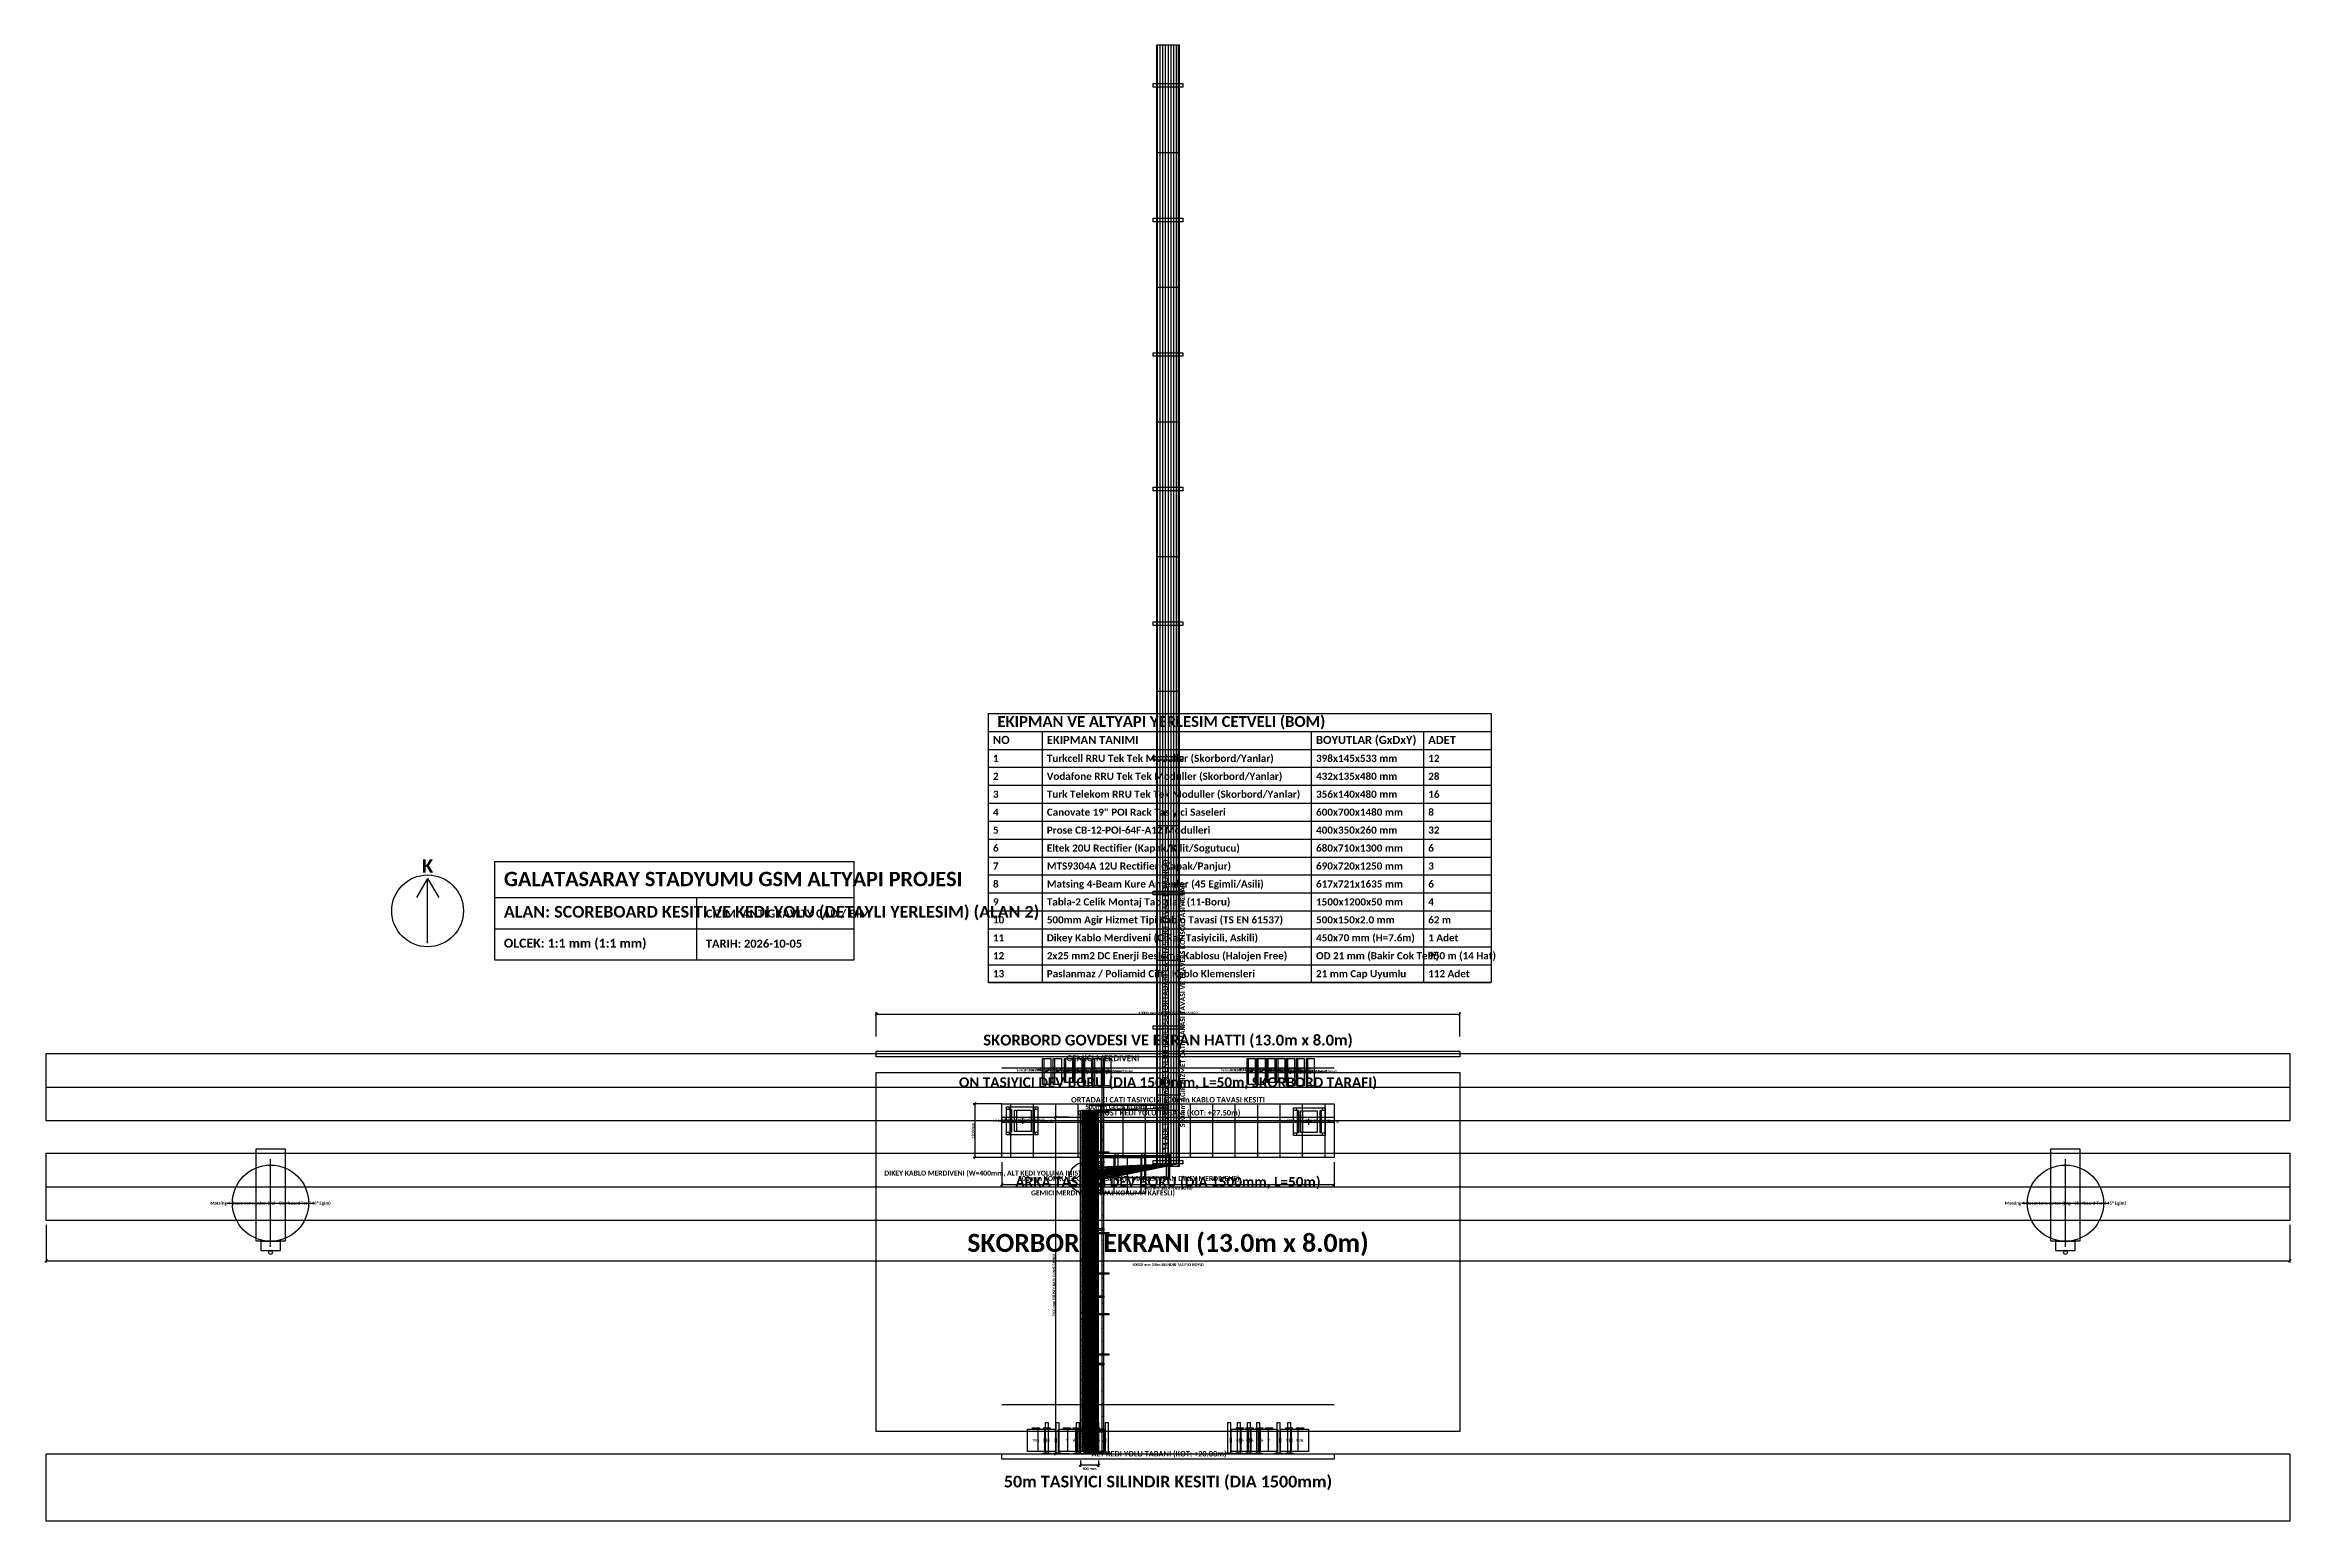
# Model space of a CAD drawing. Header units: millimetres. Extents: x -25028 to 25028, y -60371 to 24900.
# Drawn here: x -25028 to 25028, y -8000 to 24900 of the extents above; entities that cross this region are included whole.
import ezdxf
from ezdxf.enums import TextEntityAlignment as Align

# ---------------------------------------------------------------- set-up
doc = ezdxf.new("R2010")
doc.units = ezdxf.units.MM
for name, color, linetype in [('CELIK_KIRIS_KOLON', 9, 'CONTINUOUS'), ('DIKEY_KABLO_MERDIVENI', 4, 'CONTINUOUS'), ('EKP_ANTEN_TASIYICI_KOL', 141, 'CONTINUOUS'), ('EKP_MATSING_ANTEN', 2, 'CONTINUOUS'), ('EKP_POI_MODULLERI', 40, 'CONTINUOUS'), ('EKP_POI_TASIYICI_SASE', 30, 'CONTINUOUS'), ('EKP_TURK_TELEKOM_RRU', 4, 'CONTINUOUS'), ('EKP_TURKCELL_RRU', 5, 'CONTINUOUS'), ('EKP_VODAFONE_RRU', 1, 'CONTINUOUS'), ('GEMICI_MERDIVENI', 2, 'CONTINUOUS'), ('KABLO_KLEMENS', 1, 'CONTINUOUS'), ('KBL_ENERJI_2X25', 5, 'CONTINUOUS'), ('KORKULUK_KAPI', 4, 'CONTINUOUS'), ('METIN_BILGI', 7, 'CONTINUOUS'), ('MONTAJ_BORULARI', 2, 'CONTINUOUS'), ('OLCULER', 1, 'CONTINUOUS'), ('TAVA_KONSOL', 9, 'CONTINUOUS'), ('TAVA_PROFILI', 6, 'CONTINUOUS'), ('ZEMIN_PLATFORM', 8, 'CONTINUOUS')]:
    doc.layers.add(name, color=color, linetype=linetype)
doc.styles.get("Standard").update_dxf_attribs({"font": 'calibrib.ttf'})

msp = doc.modelspace()

# ---------------------------------------------------------------- linework, layer by layer
at = {"layer": 'CELIK_KIRIS_KOLON'}
for points in [[(-6500, 2350), (-6500, 2475), (6500, 2475), (6500, 2350)], [(-6500, -6000), (-6500, 2000), (6500, 2000), (6500, -6000)]]:
    msp.add_lwpolyline(points, close=True, dxfattribs=at)
at = {"layer": 'DIKEY_KABLO_MERDIVENI'}
for p, q in [((-1950, -6500), (-1950, 1150)), ((-1550, -6500), (-1550, 1150)), ((-1950, 850), (-1550, 850)), ((-1950, 550), (-1550, 550)), ((-1950, 250), (-1550, 250)), ((-1950, -50), (-1550, -50)), ((-1950, -350), (-1550, -350)), ((-1780, -100), (-1720, -100)), ((-1780, -150), (-1720, -150)), ((-1780, -250), (-1720, -250)), ((-1780, -350), (-1720, -350)), ((-1780, -450), (-1720, -450)), ((-1780, -500), (-1720, -500)), ((-1950, -650), (-1550, -650)), ((-1950, -950), (-1550, -950)), ((-1950, -1250), (-1550, -1250)), ((-1950, -1550), (-1550, -1550)), ((-1950, -1850), (-1550, -1850)), ((-1950, -2150), (-1550, -2150)), ((-1950, -2450), (-1550, -2450)), ((-1950, -2750), (-1550, -2750)), ((-1950, -3050), (-1550, -3050)), ((-1950, -3350), (-1550, -3350)), ((-1950, -3650), (-1550, -3650)), ((-1950, -3950), (-1550, -3950)), ((-1950, -4250), (-1550, -4250)), ((-1950, -4550), (-1550, -4550)), ((-1950, -4850), (-1550, -4850)), ((-1950, -5150), (-1550, -5150)), ((-1950, -5450), (-1550, -5450)), ((-1950, -5750), (-1550, -5750)), ((-1950, -6050), (-1550, -6050)), ((-1950, -6350), (-1550, -6350))]:
    msp.add_line(p, q, dxfattribs=at)
msp.add_lwpolyline([(-1780, -500), (-1780, -100), (-1720, -100), (-1720, -500)], close=True, dxfattribs=at)
at = {"layer": 'EKP_ANTEN_TASIYICI_KOL'}
for points in [[(-20324, -1763), (-20324, 295), (-19676, 295), (-19676, -1763)], [(19676, -1763), (19676, 295), (20324, 295), (20324, -1763)]]:
    msp.add_lwpolyline(points, close=True, dxfattribs=at)
at = {"layer": 'EKP_MATSING_ANTEN'}
for p, q in [((-20000, -1890), (-20000, 63)), ((20000, -1890), (20000, 63)), ((-20977, -914), (-19023, -914)), ((19023, -914), (20977, -914))]:
    msp.add_line(p, q, dxfattribs=at)
for points in [[(-20212, -1975), (-20212, -1763), (-19788, -1763), (-19788, -1975)], [(19788, -1975), (19788, -1763), (20212, -1763), (20212, -1975)]]:
    msp.add_lwpolyline(points, close=True, dxfattribs=at)
for centre, radius in [((-20000, -914), 849), ((20000, -914), 849), ((-20000, -2015), 40), ((20000, -2015), 40)]:
    msp.add_circle(centre, radius, dxfattribs=at)
at = {"layer": 'EKP_POI_MODULLERI'}
for p, q in [((-3366, 680), (-3366, 1160)), ((-3366, 680), (-3366, 1160)), ((-3366, 680), (-3366, 1160)), ((-3366, 680), (-3366, 1160)), ((3006, 662), (3006, 1142)), ((3006, 662), (3006, 1142)), ((3006, 662), (3006, 1142)), ((3006, 662), (3006, 1142)), ((-3303, 920), (-3168, 920)), ((-3303, 920), (-3168, 920)), ((-3303, 920), (-3168, 920)), ((-3303, 920), (-3168, 920)), ((-3235, 852), (-3235, 987)), ((-3235, 852), (-3235, 987)), ((-3235, 852), (-3235, 987)), ((-3235, 852), (-3235, 987)), ((3070, 902), (3205, 902)), ((3070, 902), (3205, 902)), ((3070, 902), (3205, 902)), ((3070, 902), (3205, 902)), ((3138, 835), (3138, 970)), ((3138, 835), (3138, 970)), ((3138, 835), (3138, 970)), ((3138, 835), (3138, 970))]:
    msp.add_line(p, q, dxfattribs=at)
for points in [[(-3423, 680), (-3423, 1160), (-3048, 1160), (-3048, 680)], [(-3423, 680), (-3423, 1160), (-3048, 1160), (-3048, 680)], [(-3423, 680), (-3423, 1160), (-3048, 1160), (-3048, 680)], [(-3423, 680), (-3423, 1160), (-3048, 1160), (-3048, 680)], [(2950, 662), (2950, 1142), (3325, 1142), (3325, 662)], [(2950, 662), (2950, 1142), (3325, 1142), (3325, 662)], [(2950, 662), (2950, 1142), (3325, 1142), (3325, 662)], [(2950, 662), (2950, 1142), (3325, 1142), (3325, 662)]]:
    msp.add_lwpolyline(points, close=True, dxfattribs=at)
at = {"layer": 'EKP_POI_TASIYICI_SASE'}
for points in [[(-3598, 610), (-3598, 1230), (-2898, 1230), (-2898, 610)], [(-3598, 1170), (-3598, 1230), (-3538, 1230), (-3538, 1170)], [(-3514, 670), (-3514, 1170), (-3489, 1170), (-3489, 670)], [(-3006, 670), (-3006, 1170), (-2981, 1170), (-2981, 670)], [(-2958, 1170), (-2958, 1230), (-2898, 1230), (-2898, 1170)], [(2800, 592), (2800, 1212), (3500, 1212), (3500, 592)], [(2800, 1152), (2800, 1212), (2860, 1212), (2860, 1152)], [(2884, 652), (2884, 1152), (2909, 1152), (2909, 652)], [(3391, 652), (3391, 1152), (3416, 1152), (3416, 652)], [(3440, 1152), (3440, 1212), (3500, 1212), (3500, 1152)], [(-3598, 610), (-3598, 670), (-3538, 670), (-3538, 610)], [(-2958, 610), (-2958, 670), (-2898, 670), (-2898, 610)], [(2800, 592), (2800, 652), (2860, 652), (2860, 592)], [(3440, 592), (3440, 652), (3500, 652), (3500, 592)]]:
    msp.add_lwpolyline(points, close=True, dxfattribs=at)
at = {"layer": 'EKP_TURK_TELEKOM_RRU'}
for p, q in [((-2276, 1775), (-2276, 2310)), ((-2255, 2042), (-2183, 2042)), ((-2219, 2006), (-2219, 2079)), ((-2069, 1775), (-2069, 2310)), ((-2048, 2042), (-1976, 2042)), ((-2012, 2006), (-2012, 2079)), ((2232, 1775), (2232, 2310)), ((2254, 2042), (2326, 2042)), ((2290, 2006), (2290, 2079)), ((2452, 1775), (2452, 2310)), ((2474, 2042), (2546, 2042)), ((2510, 2006), (2510, 2079))]:
    msp.add_line(p, q, dxfattribs=at)
for points in [[(-2309, 1775), (-2309, 2310), (-2129, 2310), (-2129, 1775)], [(-2102, 1775), (-2102, 2310), (-1922, 2310), (-1922, 1775)], [(2200, 1775), (2200, 2310), (2380, 2310), (2380, 1775)], [(2420, 1775), (2420, 2310), (2600, 2310), (2600, 1775)], [(-2440, -6450), (-2440, -5950), (-2060, -5950), (-2060, -6450)], [(-2326, -5950), (-2326, -5920), (-2174, -5920), (-2174, -5950)], [(2060, -6450), (2060, -5950), (2440, -5950), (2440, -6450)], [(2174, -5950), (2174, -5920), (2326, -5920), (2326, -5950)]]:
    msp.add_lwpolyline(points, close=True, dxfattribs=at)
at = {"layer": 'EKP_TURKCELL_RRU'}
for p, q in [((-2763, 1733), (-2763, 2310)), ((-2741, 2021), (-2667, 2021)), ((-2704, 1984), (-2704, 2058)), ((-2524, 1733), (-2524, 2310)), ((-2502, 2021), (-2428, 2021)), ((-2465, 1984), (-2465, 2058)), ((1794, 1733), (1794, 2310)), ((1817, 2021), (1891, 2021)), ((1854, 1984), (1854, 2058)), ((2012, 1733), (2012, 2310)), ((2035, 2021), (2109, 2021)), ((2072, 1984), (2072, 2058))]:
    msp.add_line(p, q, dxfattribs=at)
for points in [[(-2796, 1733), (-2796, 2310), (-2611, 2310), (-2611, 1733)], [(-2557, 1733), (-2557, 2310), (-2372, 2310), (-2372, 1733)], [(1761, 1733), (1761, 2310), (1946, 2310), (1946, 1733)], [(1979, 1733), (1979, 2310), (2164, 2310), (2164, 1733)], [(-3130, -6450), (-3130, -5950), (-2750, -5950), (-2750, -6450)], [(-3016, -5950), (-3016, -5920), (-2864, -5920), (-2864, -5950)], [(-2890, -6450), (-2890, -5950), (-2510, -5950), (-2510, -6450)], [(-2776, -5950), (-2776, -5920), (-2624, -5920), (-2624, -5950)], [(2510, -6450), (2510, -5950), (2890, -5950), (2890, -6450)], [(2624, -5950), (2624, -5920), (2776, -5920), (2776, -5950)], [(2750, -6450), (2750, -5950), (3130, -5950), (3130, -6450)], [(2864, -5950), (2864, -5920), (3016, -5920), (3016, -5950)]]:
    msp.add_lwpolyline(points, close=True, dxfattribs=at)
at = {"layer": 'EKP_VODAFONE_RRU'}
for p, q in [((-1851, 1699), (-1851, 2310)), ((-1830, 2004), (-1760, 2004)), ((-1795, 1969), (-1795, 2039)), ((-1634, 1699), (-1634, 2310)), ((-1613, 2004), (-1543, 2004)), ((-1578, 1969), (-1578, 2039)), ((-1416, 1699), (-1416, 2310)), ((-1395, 2004), (-1325, 2004)), ((-1360, 1969), (-1360, 2039)), ((2674, 1699), (2674, 2310)), ((2695, 2004), (2765, 2004)), ((2730, 1969), (2730, 2039)), ((2894, 1699), (2894, 2310)), ((2915, 2004), (2985, 2004)), ((2950, 1969), (2950, 2039)), ((3114, 1699), (3114, 2310)), ((3135, 2004), (3205, 2004)), ((3170, 1969), (3170, 2039))]:
    msp.add_line(p, q, dxfattribs=at)
for points in [[(-1883, 1699), (-1883, 2310), (-1708, 2310), (-1708, 1699)], [(-1665, 1699), (-1665, 2310), (-1490, 2310), (-1490, 1699)], [(-1447, 1699), (-1447, 2310), (-1273, 2310), (-1273, 1699)], [(2642, 1699), (2642, 2310), (2817, 2310), (2817, 1699)], [(2863, 1699), (2863, 2310), (3037, 2310), (3037, 1699)], [(3083, 1699), (3083, 2310), (3257, 2310), (3257, 1699)], [(-2230, -6450), (-2230, -5950), (-1850, -5950), (-1850, -6450)], [(-2116, -5950), (-2116, -5920), (-1964, -5920), (-1964, -5950)], [(-2010, -6450), (-2010, -5950), (-1630, -5950), (-1630, -6450)], [(-1896, -5950), (-1896, -5920), (-1744, -5920), (-1744, -5950)], [(-1790, -6450), (-1790, -5950), (-1410, -5950), (-1410, -6450)], [(-1676, -5950), (-1676, -5920), (-1524, -5920), (-1524, -5950)], [(1410, -6450), (1410, -5950), (1790, -5950), (1790, -6450)], [(1524, -5950), (1524, -5920), (1676, -5920), (1676, -5950)], [(1630, -6450), (1630, -5950), (2010, -5950), (2010, -6450)], [(1744, -5950), (1744, -5920), (1896, -5920), (1896, -5950)], [(1850, -6450), (1850, -5950), (2230, -5950), (2230, -6450)], [(1964, -5950), (1964, -5920), (2116, -5920), (2116, -5950)]]:
    msp.add_lwpolyline(points, close=True, dxfattribs=at)
at = {"layer": 'GEMICI_MERDIVENI'}
for p, q in [((-1470, -6500), (-1470, 2100)), ((-1430, -6500), (-1430, 2100)), ((-1470, 780), (-1430, 780)), ((-1450, -100), (-1850, 0)), ((-1470, 500), (-1430, 500)), ((-1470, 220), (-1430, 220)), ((-1470, -60), (-1430, -60)), ((-1470, -340), (-1430, -340)), ((-1450, -600), (-1450, -100)), ((-1450, -600), (-1850, -700)), ((-1470, -620), (-1430, -620)), ((-1470, -900), (-1430, -900)), ((-1470, -1180), (-1430, -1180)), ((-1470, -1460), (-1430, -1460)), ((-1470, -1740), (-1430, -1740)), ((-1470, -2020), (-1430, -2020)), ((-1470, -2300), (-1430, -2300)), ((-1470, -2580), (-1430, -2580)), ((-1470, -2860), (-1430, -2860)), ((-1470, -3140), (-1430, -3140)), ((-1470, -3420), (-1430, -3420)), ((-1470, -3700), (-1430, -3700)), ((-1470, -3980), (-1430, -3980)), ((-1470, -4260), (-1430, -4260)), ((-1470, -4540), (-1430, -4540)), ((-1470, -4820), (-1430, -4820)), ((-1470, -5100), (-1430, -5100)), ((-1470, -5380), (-1430, -5380)), ((-1470, -5660), (-1430, -5660)), ((-1470, -5940), (-1430, -5940)), ((-1470, -6220), (-1430, -6220))]:
    msp.add_line(p, q, dxfattribs=at)
for points in [[(-1580, 2000), (-1580, 2030), (-1320, 2030), (-1320, 2000)], [(-1580, 1100), (-1580, 1130), (-1320, 1130), (-1320, 1100)], [(-1580, 200), (-1580, 230), (-1320, 230), (-1320, 200)], [(-1580, -700), (-1580, -670), (-1320, -670), (-1320, -700)], [(-1580, -1600), (-1580, -1570), (-1320, -1570), (-1320, -1600)], [(-1580, -2500), (-1580, -2470), (-1320, -2470), (-1320, -2500)], [(-1580, -3400), (-1580, -3370), (-1320, -3370), (-1320, -3400)], [(-1580, -4300), (-1580, -4270), (-1320, -4270), (-1320, -4300)]]:
    msp.add_lwpolyline(points, close=True, dxfattribs=at)
for centre, radius in [((-1850, -350), 350), ((-1450, -100), 22), ((-1450, -600), 22)]:
    msp.add_circle(centre, radius, dxfattribs=at)
at = {"layer": 'KABLO_KLEMENS'}
for p, q in [((-220, 22500), (220, 22500)), ((-220, 19500), (220, 19500)), ((-220, 16500), (220, 16500)), ((-220, 13500), (220, 13500)), ((-220, 10500), (220, 10500)), ((-220, 7500), (220, 7500)), ((-220, 4500), (220, 4500)), ((-220, 1500), (220, 1500)), ((-1935, 700), (-1565, 700)), ((-1935, 100), (-1565, 100)), ((-1935, -500), (-1565, -500)), ((-1935, -1100), (-1565, -1100)), ((-1935, -1700), (-1565, -1700)), ((-1935, -2300), (-1565, -2300)), ((-1935, -2900), (-1565, -2900)), ((-1935, -3500), (-1565, -3500)), ((-1935, -4100), (-1565, -4100)), ((-1935, -4700), (-1565, -4700)), ((-1935, -5300), (-1565, -5300)), ((-1935, -5900), (-1565, -5900))]:
    msp.add_line(p, q, dxfattribs=at)
at = {"layer": 'KBL_ENERJI_2X25'}
for p, q in [((-180, 24900), (-180, -50)), ((-180, 24900), (-180, -50)), ((-120, 24900), (-120, -50)), ((-120, 24900), (-120, -50)), ((-60, 24900), (-60, -50)), ((-60, 24900), (-60, -50)), ((0, 24900), (0, -50)), ((0, 24900), (0, -50)), ((60, 24900), (60, -50)), ((60, 24900), (60, -50)), ((120, 24900), (120, -50)), ((120, 24900), (120, -50)), ((180, 24900), (180, -50)), ((180, 24900), (180, -50)), ((0, 1200), (-1920, 1150)), ((-1920, 1150), (-1920, -6440)), ((0, 1200), (-1894, 1150)), ((-1894, 1150), (-1894, -6440)), ((0, 1200), (-1868, 1150)), ((-1868, 1150), (-1868, -6440)), ((0, 1200), (-1842, 1150)), ((-1842, 1150), (-1842, -6440)), ((0, 1200), (-1816, 1150)), ((-1816, 1150), (-1816, -6440)), ((0, 1200), (-1790, 1150)), ((-1790, 1150), (-1790, -6440)), ((0, 1200), (-1764, 1150)), ((-1764, 1150), (-1764, -6440)), ((0, 1200), (-1738, 1150)), ((-1738, 1150), (-1738, -6440)), ((0, 1200), (-1712, 1150)), ((-1712, 1150), (-1712, -6440)), ((0, 1200), (-1686, 1150)), ((-1686, 1150), (-1686, -6440)), ((0, 1200), (-1660, 1150)), ((-1660, 1150), (-1660, -6440)), ((0, 1200), (-1634, 1150)), ((-1634, 1150), (-1634, -6440)), ((0, 1200), (-1608, 1150)), ((-1608, 1150), (-1608, -6440)), ((0, 1200), (-1582, 1150)), ((-1582, 1150), (-1582, -6440)), ((-180, -50), (-1700, -120)), ((-120, -50), (-1700, -144)), ((-60, -50), (-1700, -168)), ((0, -50), (-1700, -192)), ((60, -50), (-1700, -216)), ((120, -50), (-1700, -240)), ((180, -50), (-1700, -264)), ((-180, -50), (-1700, -288)), ((-120, -50), (-1700, -312)), ((-60, -50), (-1700, -336)), ((0, -50), (-1700, -360)), ((60, -50), (-1700, -384)), ((120, -50), (-1700, -408)), ((180, -50), (-1700, -432)), ((-1920, -6440), (-1740, -6490)), ((-1894, -6440), (-1714, -6490)), ((-1868, -6440), (-1688, -6490)), ((-1842, -6440), (-1662, -6490)), ((-1816, -6440), (-1636, -6490)), ((-1790, -6440), (-1610, -6490)), ((-1764, -6440), (-1584, -6490)), ((-1738, -6440), (-1558, -6490)), ((-1712, -6440), (-1532, -6490)), ((-1686, -6440), (-1506, -6490)), ((-1660, -6440), (-1480, -6490)), ((-1634, -6440), (-1454, -6490)), ((-1608, -6440), (-1428, -6490)), ((-1582, -6440), (-1402, -6490))]:
    msp.add_line(p, q, dxfattribs=at)
at = {"layer": 'KORKULUK_KAPI'}
for p, q in [((-3700, 2100), (3700, 2100)), ((-3700, -5400), (3700, -5400))]:
    msp.add_line(p, q, dxfattribs=at)
at = {"layer": 'METIN_BILGI'}
for p, q in [((-4000, 9600), (7200, 9600)), ((-2800, 4000), (-2800, 9600)), ((3200, 4000), (3200, 9600)), ((5700, 4000), (5700, 9600)), ((-4000, 9200), (7200, 9200)), ((-4000, 8800), (7200, 8800)), ((-4000, 8400), (7200, 8400)), ((-4000, 8000), (7200, 8000)), ((-4000, 7600), (7200, 7600)), ((-4000, 7200), (7200, 7200)), ((-4000, 6800), (7200, 6800)), ((-16500, 6320), (-16750, 5900)), ((-16500, 4880), (-16500, 6320)), ((-16500, 6320), (-16250, 5900)), ((-4000, 6400), (7200, 6400)), ((-15000, 5900), (-7000, 5900)), ((-10500, 4500), (-10500, 5900)), ((-4000, 6000), (7200, 6000)), ((-4000, 5600), (7200, 5600)), ((-15000, 5200), (-7000, 5200)), ((-4000, 5200), (7200, 5200)), ((-4000, 4800), (7200, 4800)), ((-4000, 4400), (7200, 4400)), ((-4000, 4000), (7200, 4000))]:
    msp.add_line(p, q, dxfattribs=at)
for points in [[(-4000, 4000), (-4000, 10000), (7200, 10000), (7200, 4000)], [(-15000, 4500), (-15000, 6700), (-7000, 6700), (-7000, 4500)]]:
    msp.add_lwpolyline(points, close=True, dxfattribs=at)
msp.add_circle((-16500, 5600), 800, dxfattribs=at)
at = {"layer": 'MONTAJ_BORULARI'}
for p, q in [((-25000, 1670), (25000, 1670)), ((-25000, -550), (25000, -550))]:
    msp.add_line(p, q, dxfattribs=at)
for points in [[(-25000, 920), (-25000, 2420), (25000, 2420), (25000, 920)], [(-25000, -1300), (-25000, 200), (25000, 200), (25000, -1300)], [(-2730, -6485), (-2730, -5800), (-2670, -5800), (-2670, -6485)], [(-2490, -6485), (-2490, -5800), (-2430, -5800), (-2430, -6485)], [(-2040, -6485), (-2040, -5800), (-1980, -5800), (-1980, -6485)], [(-1830, -6485), (-1830, -5800), (-1770, -5800), (-1770, -6485)], [(-1610, -6485), (-1610, -5800), (-1550, -5800), (-1550, -6485)], [(-1390, -6485), (-1390, -5800), (-1330, -5800), (-1330, -6485)], [(1330, -6485), (1330, -5800), (1390, -5800), (1390, -6485)], [(1550, -6485), (1550, -5800), (1610, -5800), (1610, -6485)], [(1770, -6485), (1770, -5800), (1830, -5800), (1830, -6485)], [(1980, -6485), (1980, -5800), (2040, -5800), (2040, -6485)], [(2430, -6485), (2430, -5800), (2490, -5800), (2490, -6485)], [(2670, -6485), (2670, -5800), (2730, -5800), (2730, -6485)], [(-25000, -8000), (-25000, -6500), (25000, -6500), (25000, -8000)], [(-2790, -6500), (-2790, -6485), (-2610, -6485), (-2610, -6500)], [(-2750, -6250), (-2750, -6150), (-2730, -6150), (-2730, -6250)], [(-2550, -6500), (-2550, -6485), (-2370, -6485), (-2370, -6500)], [(-2510, -6250), (-2510, -6150), (-2490, -6150), (-2490, -6250)], [(-2100, -6500), (-2100, -6485), (-1920, -6485), (-1920, -6500)], [(-2060, -6250), (-2060, -6150), (-2040, -6150), (-2040, -6250)], [(-1890, -6500), (-1890, -6485), (-1710, -6485), (-1710, -6500)], [(-1850, -6250), (-1850, -6150), (-1830, -6150), (-1830, -6250)], [(-1670, -6500), (-1670, -6485), (-1490, -6485), (-1490, -6500)], [(-1630, -6250), (-1630, -6150), (-1610, -6150), (-1610, -6250)], [(-1450, -6500), (-1450, -6485), (-1270, -6485), (-1270, -6500)], [(-1410, -6250), (-1410, -6150), (-1390, -6150), (-1390, -6250)], [(1270, -6500), (1270, -6485), (1450, -6485), (1450, -6500)], [(1390, -6250), (1390, -6150), (1410, -6150), (1410, -6250)], [(1490, -6500), (1490, -6485), (1670, -6485), (1670, -6500)], [(1610, -6250), (1610, -6150), (1630, -6150), (1630, -6250)], [(1710, -6500), (1710, -6485), (1890, -6485), (1890, -6500)], [(1830, -6250), (1830, -6150), (1850, -6150), (1850, -6250)], [(1920, -6500), (1920, -6485), (2100, -6485), (2100, -6500)], [(2040, -6250), (2040, -6150), (2060, -6150), (2060, -6250)], [(2370, -6500), (2370, -6485), (2550, -6485), (2550, -6500)], [(2490, -6250), (2490, -6150), (2510, -6150), (2510, -6250)], [(2610, -6500), (2610, -6485), (2790, -6485), (2790, -6500)], [(2730, -6250), (2730, -6150), (2750, -6150), (2750, -6250)]]:
    msp.add_lwpolyline(points, close=True, dxfattribs=at)
at = {"layer": 'OLCULER'}
for p, q in [((-6528, 3272), (-6472, 3328)), ((-6500, 2800), (-6500, 3340)), ((-6500, 3300), (6500, 3300)), ((6472, 3272), (6528, 3328)), ((6500, 2800), (6500, 3340)), ((-3700, 1300), (-4340, 1300)), ((-4328, 1272), (-4272, 1328)), ((-4300, 100), (-4300, 1300)), ((-2528, 972), (-2472, 1028)), ((-2200, 1000), (-2540, 1000)), ((-2500, -6500), (-2500, 1000)), ((-3700, 100), (-4340, 100)), ((-4328, 72), (-4272, 128)), ((-3700, 0), (-3700, -540)), ((3700, 0), (3700, -540)), ((-3728, -528), (-3672, -472)), ((-3700, -500), (3700, -500)), ((3672, -528), (3728, -472)), ((-25000, -1400), (-25000, -2240)), ((25000, -1400), (25000, -2240)), ((-25028, -2228), (-24972, -2172)), ((-25000, -2200), (25000, -2200)), ((24972, -2228), (25028, -2172)), ((-2200, -6500), (-2540, -6500)), ((-2528, -6528), (-2472, -6472)), ((-1978, -6778), (-1922, -6722)), ((-1950, -6650), (-1950, -6790)), ((-1950, -6750), (-1550, -6750)), ((-1578, -6778), (-1522, -6722)), ((-1550, -6650), (-1550, -6790))]:
    msp.add_line(p, q, dxfattribs=at)
at = {"layer": 'TAVA_KONSOL'}
for points in [[(-330, 23960), (-330, 24040), (330, 24040), (330, 23960)], [(-330, 20960), (-330, 21040), (330, 21040), (330, 20960)], [(-330, 17960), (-330, 18040), (330, 18040), (330, 17960)], [(-330, 14960), (-330, 15040), (330, 15040), (330, 14960)], [(-330, 11960), (-330, 12040), (330, 12040), (330, 11960)], [(-330, 8960), (-330, 9040), (330, 9040), (330, 8960)], [(-330, 5960), (-330, 6040), (330, 6040), (330, 5960)], [(-330, 2960), (-330, 3040), (330, 3040), (330, 2960)], [(-1780, -390), (-1780, 190), (-1720, 190), (-1720, -390)], [(-1550, -20), (-1550, 20), (-1430, 20), (-1430, -20)], [(-1180, -390), (-1180, 190), (-1120, 190), (-1120, -390)], [(-580, -390), (-580, 190), (-520, 190), (-520, -390)], [(-330, -40), (-330, 40), (330, 40), (330, -40)], [(-30, -390), (-30, 190), (30, 190), (30, -390)], [(-1720, -320), (-1720, -280), (-1600, -280), (-1600, -320)], [(-1550, -1520), (-1550, -1480), (-1430, -1480), (-1430, -1520)], [(-1550, -3020), (-1550, -2980), (-1430, -2980), (-1430, -3020)], [(-1550, -4520), (-1550, -4480), (-1430, -4480), (-1430, -4520)], [(-1550, -6020), (-1550, -5980), (-1430, -5980), (-1430, -6020)]]:
    msp.add_lwpolyline(points, close=True, dxfattribs=at)
at = {"layer": 'TAVA_PROFILI'}
for p, q in [((-235, -100), (-235, 24900)), ((235, -100), (235, 24900)), ((-1750, 135), (0, 135)), ((-1750, -335), (0, -335))]:
    msp.add_line(p, q, dxfattribs=at)
for points in [[(-250, -100), (-250, 24900), (250, 24900), (250, -100)], [(-1750, 1150), (-1750, 1270), (0, 1270), (0, 1150)], [(-250, 1150), (-250, 1300), (250, 1300), (250, 1150)], [(-1750, -350), (-1750, 150), (0, 150), (0, -350)]]:
    msp.add_lwpolyline(points, close=True, dxfattribs=at)
at = {"layer": 'ZEMIN_PLATFORM'}
for p, q in [((-3500, 100), (-3500, 1300)), ((-3000, 100), (-3000, 1300)), ((-2500, 100), (-2500, 1300)), ((-2000, 100), (-2000, 1300)), ((-1500, 100), (-1500, 1300)), ((-1000, 100), (-1000, 1300)), ((-500, 100), (-500, 1300)), ((0, 100), (0, 1300)), ((500, 100), (500, 1300)), ((1000, 100), (1000, 1300)), ((1500, 100), (1500, 1300)), ((2000, 100), (2000, 1300)), ((2500, 100), (2500, 1300)), ((3000, 100), (3000, 1300)), ((3500, 100), (3500, 1300)), ((-1500, -700), (-1500, 100)), ((-1200, -700), (-1200, 100)), ((-900, -700), (-900, 100)), ((-600, -700), (-600, 100))]:
    msp.add_line(p, q, dxfattribs=at)
for points in [[(-3700, 100), (-3700, 1300), (3700, 1300), (3700, 100)], [(-3700, 880), (-3700, 1000), (3700, 1000), (3700, 880)], [(-1600, -700), (-1600, 100), (-500, 100), (-500, -700)], [(-3700, -6620), (-3700, -6500), (3700, -6500), (3700, -6620)]]:
    msp.add_lwpolyline(points, close=True, dxfattribs=at)

# ---------------------------------------------------------------- texts
at = {"layer": 'CELIK_KIRIS_KOLON'}
for s, height, p in [('SKORBORD GOVDESI VE EKRAN HATTI (13.0m x 8.0m)', 240, (0, 2600)), ('SKORBORD EKRANI (13.0m x 8.0m)', 400, (0, -2000))]:
    msp.add_text(s, height=height, dxfattribs=at).set_placement(p, align=Align.CENTER)
at = {"layer": 'DIKEY_KABLO_MERDIVENI'}
msp.add_text('DIKEY KABLO MERDIVENI (W=400mm, ALT KEDI YOLUNA INIS)', height=110, dxfattribs=at).set_placement((-1950, -300), align=Align.RIGHT)
at = {"layer": 'EKP_MATSING_ANTEN'}
for s, p in [('Matsing 4-Beam Lens Anten (Sol - Skorboard Tersi 45° Egim)', (-20000, -914)), ('Matsing 4-Beam Lens Anten (Sag - Skorboard Tersi 45° Egim)', (20000, -914))]:
    msp.add_text(s, height=70, dxfattribs=at).set_placement(p, align=Align.MIDDLE_CENTER)
at = {"layer": 'EKP_POI_MODULLERI'}
for s, p in [('POI Modul 1 (CB-12-POI-64F-A12)', (-3235, 947)), ('POI Modul 2 (CB-12-POI-64F-A12)', (-3235, 947)), ('POI Modul 3 (CB-12-POI-64F-A12)', (-3235, 947)), ('POI Modul 4 (CB-12-POI-64F-A12)', (-3235, 947)), ('POI Modul 1 (CB-12-POI-64F-A12)', (3138, 929)), ('POI Modul 2 (CB-12-POI-64F-A12)', (3138, 929)), ('POI Modul 3 (CB-12-POI-64F-A12)', (3138, 929)), ('POI Modul 4 (CB-12-POI-64F-A12)', (3138, 929))]:
    msp.add_text(s, height=45, dxfattribs=at).set_placement(p, align=Align.MIDDLE_CENTER)
at = {"layer": 'EKP_POI_TASIYICI_SASE'}
for p in [(-3248, 920), (3150, 902)]:
    msp.add_text('4 POI Rack Blok (4x POI Dolu) (Alan 4)', height=55, dxfattribs=at).set_placement(p, align=Align.MIDDLE_CENTER)
at = {"layer": 'EKP_TURK_TELEKOM_RRU'}
for s, p in [('Turk Telekom NR RRU 5818W (Kisa Kenar Montaj)', (-2219, 2069)), ('Turk Telekom NR RRU 5818W (Kisa Kenar Montaj)', (-2012, 2069)), ('Turk Telekom NR RRU 5818W (Kisa Kenar Montaj)', (2290, 2069)), ('Turk Telekom NR RRU 5818W (Kisa Kenar Montaj)', (2510, 2069)), ('TT', (-2250, -6200)), ('TT', (2250, -6200))]:
    msp.add_text(s, height=45, dxfattribs=at).set_placement(p, align=Align.MIDDLE_CENTER)
at = {"layer": 'EKP_TURKCELL_RRU'}
for s, p in [('Turkcell LTE RRU4485 - 4G (Kisa Kenar Montaj)', (-2704, 2048)), ('Turkcell LTE RRU4485 - 4G (Kisa Kenar Montaj)', (-2465, 2048)), ('Turkcell LTE RRU4485 - 4G (Kisa Kenar Montaj)', (1854, 2048)), ('Turkcell LTE RRU4485 - 4G (Kisa Kenar Montaj)', (2072, 2048)), ('TCELL', (-2940, -6200)), ('TCELL', (-2700, -6200)), ('TCELL', (2700, -6200)), ('TCELL', (2940, -6200))]:
    msp.add_text(s, height=45, dxfattribs=at).set_placement(p, align=Align.MIDDLE_CENTER)
at = {"layer": 'EKP_VODAFONE_RRU'}
for s, p in [('Vodafone RRU5526t (Kisa Kenar Montaj)', (-1795, 2031)), ('Vodafone RRU5526t (Kisa Kenar Montaj)', (-1578, 2031)), ('Vodafone RRU5526t (Kisa Kenar Montaj)', (-1360, 2031)), ('Vodafone RRU5526t (Kisa Kenar Montaj)', (2730, 2031)), ('Vodafone RRU5526t (Kisa Kenar Montaj)', (2950, 2031)), ('Vodafone RRU5526t (Kisa Kenar Montaj)', (3170, 2031)), ('VODA', (-2040, -6200)), ('VODA', (-1820, -6200)), ('VODA', (-1600, -6200)), ('VODA', (1600, -6200)), ('VODA', (1820, -6200)), ('VODA', (2040, -6200))]:
    msp.add_text(s, height=45, dxfattribs=at).set_placement(p, align=Align.MIDDLE_CENTER)
at = {"layer": 'GEMICI_MERDIVENI'}
for s, height, p in [('GEMICI MERDIVENI', 130, (-1450, 2250)), ('GEMICI MERDIVENI (OVAL KORUMA KAFESLI)', 110, (-1450, -740))]:
    msp.add_text(s, height=height, dxfattribs=at).set_placement(p, align=Align.CENTER)
at = {"layer": 'KBL_ENERJI_2X25'}
msp.add_text('14 ADET 2x25mm2 DC ENERJI KABLOSU (ORTADAKI CATI TASIYICI TAVASI BOYUNCA)', height=120, rotation=90, dxfattribs=at).set_placement((0, 3500), align=Align.CENTER)
at = {"layer": 'METIN_BILGI'}
for s, height, p in [('EKIPMAN VE ALTYAPI YERLESIM CETVELI (BOM)', 240, (-3800, 9700)), ('BOYUTLAR (GxDxY)', 180, (3300, 9320)), ('NO', 180, (-3900, 9320)), ('1', 160, (-3900, 8920)), ('Turkcell RRU Tek Tek Moduller (Skorbord/Yanlar)', 160, (-2700, 8920)), ('EKIPMAN TANIMI', 180, (-2700, 9320)), ('398x145x533 mm', 160, (3300, 8920)), ('ADET', 180, (5800, 9320)), ('12', 160, (5800, 8920)), ('2', 160, (-3900, 8520)), ('Vodafone RRU Tek Tek Moduller (Skorbord/Yanlar)', 160, (-2700, 8520)), ('432x135x480 mm', 160, (3300, 8520)), ('28', 160, (5800, 8520)), ('3', 160, (-3900, 8120)), ('Turk Telekom RRU Tek Tek Moduller (Skorbord/Yanlar)', 160, (-2700, 8120)), ('356x140x480 mm', 160, (3300, 8120)), ('16', 160, (5800, 8120)), ('4', 160, (-3900, 7720)), ('Canovate 19" POI Rack Tasiyici Saseleri', 160, (-2700, 7720)), ('600x700x1480 mm', 160, (3300, 7720)), ('8', 160, (5800, 7720)), ('5', 160, (-3900, 7320)), ('6', 160, (-3900, 6920)), ('Prose CB-12-POI-64F-A12 Modulleri', 160, (-2700, 7320)), ('Eltek 20U Rectifier (Kapak/Kilit/Sogutucu)', 160, (-2700, 6920)), ('400x350x260 mm', 160, (3300, 7320)), ('680x710x1300 mm', 160, (3300, 6920)), ('6', 160, (5800, 6920)), ('32', 160, (5800, 7320)), ('7', 160, (-3900, 6520)), ('MTS9304A 12U Rectifier (Kapak/Panjur)', 160, (-2700, 6520)), ('690x720x1250 mm', 160, (3300, 6520)), ('3', 160, (5800, 6520)), ('GALATASARAY STADYUMU GSM ALTYAPI PROJESI', 320, (-14800, 6150)), ('8', 160, (-3900, 6120)), ('Matsing 4-Beam Kure Antenler (45 Egimli/Asili)', 160, (-2700, 6120)), ('617x721x1635 mm', 160, (3300, 6120)), ('6', 160, (5800, 6120)), ('ALAN: SCOREBOARD KESITI VE KEDI YOLU (DETAYLI YERLESIM) (ALAN 2)', 260, (-14800, 5450)), ('CIZIM: ANTIGRAVITY CAD / BIM', 180, (-10300, 5450)), ('9', 160, (-3900, 5720)), ('Tabla-2 Celik Montaj Tablalari (11-Boru)', 160, (-2700, 5720)), ('1500x1200x50 mm', 160, (3300, 5720)), ('4', 160, (5800, 5720)), ('OLCEK: 1:1 mm (1:1 mm)', 200, (-14800, 4780)), ('10', 160, (-3900, 5320)), ('11', 160, (-3900, 4920)), ('500mm Agir Hizmet Tipi Kablo Tavasi (TS EN 61537)', 160, (-2700, 5320)), ('Dikey Kablo Merdiveni (C-Ray Tasiyicili, Askili)', 160, (-2700, 4920)), ('450x70 mm (H=7.6m)', 160, (3300, 4920)), ('500x150x2.0 mm', 160, (3300, 5320)), ('62 m', 160, (5800, 5320)), ('1 Adet', 160, (5800, 4920)), ('TARIH: 2026-10-05', 180, (-10300, 4780)), ('12', 160, (-3900, 4520)), ('2x25 mm2 DC Enerji Besleme Kablosu (Halojen Free)', 160, (-2700, 4520)), ('OD 21 mm (Bakir Cok Telli)', 160, (3300, 4520)), ('950 m (14 Hat)', 160, (5800, 4520)), ('13', 160, (-3900, 4120)), ('Paslanmaz / Poliamid Ciftli Kablo Klemensleri', 160, (-2700, 4120)), ('21 mm Cap Uyumlu', 160, (3300, 4120)), ('112 Adet', 160, (5800, 4120))]:
    msp.add_text(s, height=height, dxfattribs=at).set_placement(p)
msp.add_text('K', height=300, dxfattribs=at).set_placement((-16500, 6600), align=Align.MIDDLE_CENTER)
msp.add_text('DIKEY KABLO MERDIVENI (14 ADET 2x25mm2 KABLO INISI)', height=140, rotation=90, dxfattribs=at).set_placement((-1750, -2500), align=Align.CENTER)
at = {"layer": 'MONTAJ_BORULARI'}
for s, height, p in [('ON TASIYICI DEV BORU (DIA 1500mm, L=50m, SKORBORD TARAFI)', 220, (0, 1670)), ('ARKA TASIYICI DEV BORU (DIA 1500mm, L=50m)', 220, (0, -550)), ('50m TASIYICI SILINDIR KESITI (DIA 1500mm)', 260, (0, -7250))]:
    msp.add_text(s, height=height, dxfattribs=at).set_placement(p, align=Align.CENTER)
at = {"layer": 'OLCULER'}
for s, p in [('13000 mm (SKORBORD GENISLIGI)', (0, 3324)), ('7400 mm (KEDI YOLU BOYU)', (0, -584)), ('50000 mm (50m SILINDIR TASIYICI BOYU)', (0, -2284)), ('400 mm', (-1750, -6834))]:
    msp.add_text(s, height=60, dxfattribs=at).set_placement(p, align=Align.MIDDLE_CENTER)
for s, p in [('1200 mm', (-4342, 700)), ('7500 mm (DUSEY KABLO INIS FARKI)', (-2542, -2750))]:
    msp.add_text(s, height=60, rotation=90, dxfattribs=at).set_placement(p, align=Align.MIDDLE_CENTER)
at = {"layer": 'TAVA_PROFILI'}
msp.add_text('500mm AGIR HIZMET CATI MAKASI TAVASI VE TRAVERS KONSOL TASIYICILAR', height=110, rotation=90, dxfattribs=at).set_placement((380, 3500), align=Align.CENTER)
for s, height, p in [('ORTADAKI CATI TASIYICISI 500mm KABLO TAVASI KESITI', 120, (0, 1330)), ('500mm GECIS KOPRU TAVASI', 100, (-900, 1180)), ('500mm KOPRU GECIS TAVASI (CATI MAKASINDAN DIKEY MERDIVENE)', 110, (-875, -420))]:
    msp.add_text(s, height=height, dxfattribs=at).set_placement(p, align=Align.CENTER)
at = {"layer": 'ZEMIN_PLATFORM'}
for s, p in [('ORTA / UST KEDI YOLU TABANI (KOT: +27.50m)', (-200, 1040)), ('ALT KEDI YOLU TABANI (KOT: +20.00m)', (-200, -6560))]:
    msp.add_text(s, height=120, dxfattribs=at).set_placement(p, align=Align.CENTER)

doc.saveas('drawing.dxf')
